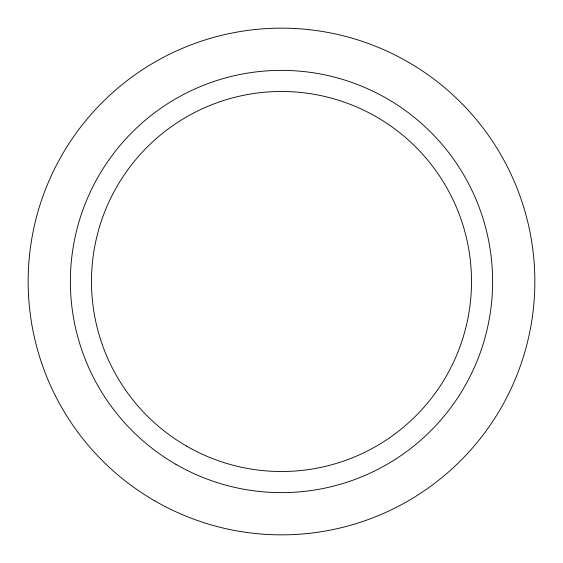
<?xml version="1.0" encoding="UTF-8"?>
<svg xmlns="http://www.w3.org/2000/svg" width="563" height="563" viewBox="0 0 563 563"><rect width="100%" height="100%" fill="white"/><g stroke="black" fill="none" stroke-linecap="round" stroke-linejoin="round"><path stroke-width="0.84" d="M186.494 446.058A190.012 190.012 0 0 0 471.512 281.5A190.012 190.012 0 0 0 186.494 116.942A190.012 190.012 0 0 0 186.494 446.058M175.938 464.341A211.125 211.125 0 0 0 492.625 281.5A211.125 211.125 0 0 0 175.938 98.659A211.125 211.125 0 0 0 175.938 464.341M154.825 500.908A253.35 253.35 0 0 0 534.85 281.5A253.35 253.35 0 0 0 154.825 62.092A253.35 253.35 0 0 0 154.825 500.908"/></g></svg>
